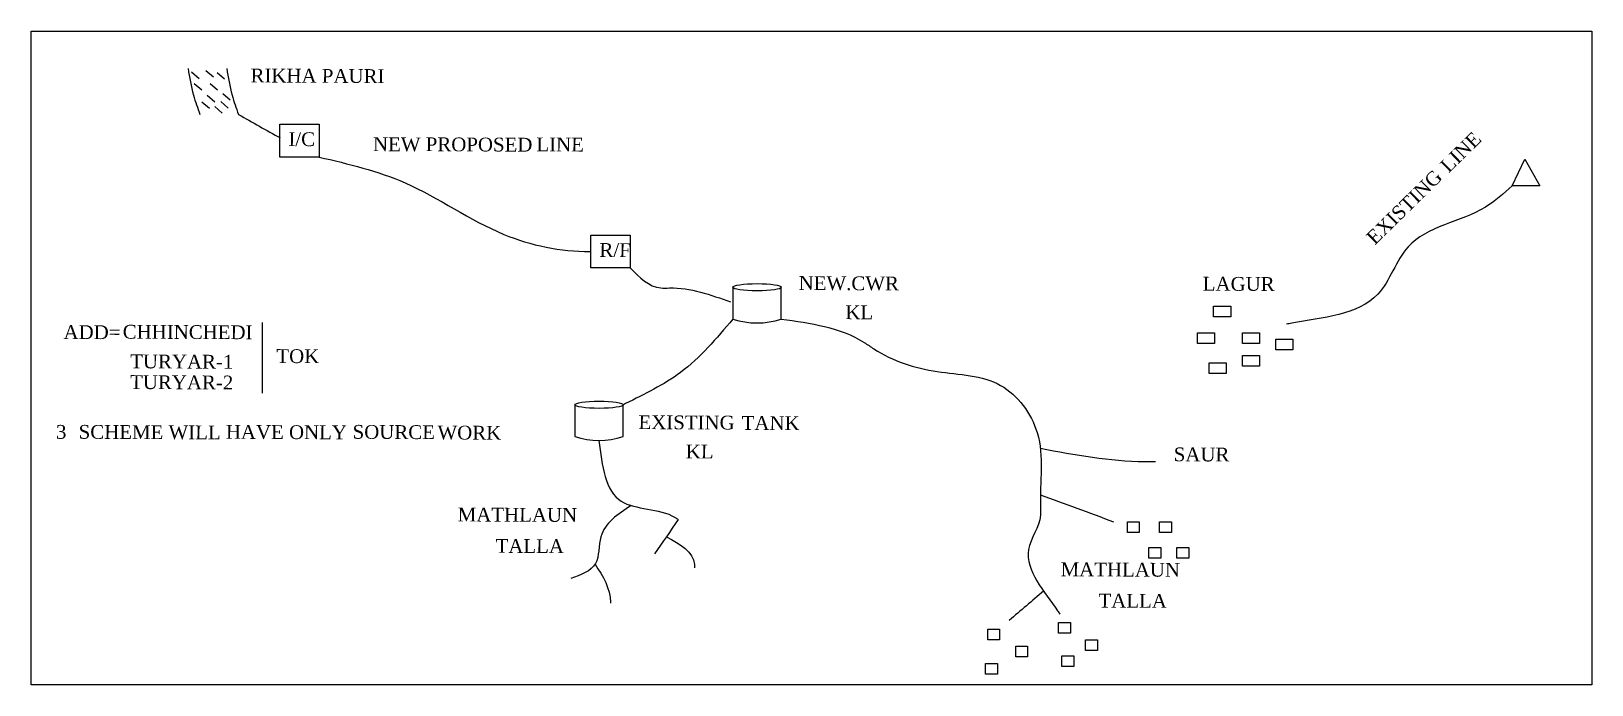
# Model space of a CAD drawing. Header units: millimetres. Extents: x 148 to 18736, y 86 to 7875.
import ezdxf

# ---------------------------------------------------------------- set-up
doc = ezdxf.new("R2010")
doc.units = ezdxf.units.MM
doc.layers.add('Layer1', color=1, linetype='Continuous')
doc.styles.add('style1', font='times.ttf')

# ---------------------------------------------------------------- blocks, each defined once
blk = doc.blocks.new('A$C608743F8')
at = {"layer": 'Layer1', "color": 5}
blk.add_line((537.7, 20.5), (537.7, 186.5), dxfattribs=at)
blk.add_lwpolyline([(281.4, 187.8), (281.4, 20.6, 0.160589), (537.9, 20.6)], format="xyb", dxfattribs=at)
blk.add_ellipse((410, 189.1), major_axis=(-128.9, 0), ratio=0.148882, dxfattribs=at)
blk = doc.blocks.new('A$C3D220867')
at = {"color": 0, "lineweight": 20, "char_height": 164.5, "width": 1753.06, "attachment_point": 1, "rotation": 359.7267, "line_spacing_factor": 0.9, "style": 'style1'}
for s, insert in [('NEW ', (15, 232)), ('PROPOSED', (643, 232)), ('LINE', (1961, 230))]:
    blk.add_mtext(s, dxfattribs=dict(at, insert=insert))
blk = doc.blocks.new('A$C1F046CAB')
for p, q in [((0, 0), (150, 317)), ((150, 317), (327, 0)), ((327, 0), (0, 0))]:
    blk.add_line(p, q)

msp = doc.modelspace()

# ---------------------------------------------------------------- linework, layer by layer
for p, q in [((2058, 7389), (2148, 7312)), ((2091, 7252), (2181, 7175)), ((2229, 7407), (2318, 7331)), ((2278, 7252), (2367, 7175)), ((2362, 7382), (2452, 7305)), ((2246, 7111), (2336, 7034)), ((2431, 7133), (2520, 7056)), ((2180, 7033), (2270, 6957)), ((2335, 6976), (2424, 6899)), ((2405, 7035), (2495, 6958))]:
    msp.add_line(p, q)
at = {"color": 1}
msp.add_line((2902, 3560), (2902, 4404), dxfattribs=at)
msp.add_lwpolyline([(148, 7875), (18736, 7875), (18736, 86), (148, 86)], close=True)
at = {"color": 5}
for points in [[(3110, 6375), (3110, 6767), (3577, 6767), (3577, 6375)], [(6815, 5053), (6815, 5446), (7282, 5446), (7282, 5053)]]:
    msp.add_lwpolyline(points, close=True, dxfattribs=at)
at = {"color": 1}
for points in [[(14230, 4600), (14435, 4600), (14435, 4473), (14230, 4473)], [(14038, 4281), (14243, 4281), (14243, 4153), (14038, 4153)], [(14575, 4281), (14780, 4281), (14780, 4153), (14575, 4153)], [(14972, 4204), (15177, 4204), (15177, 4076), (14972, 4076)], [(14179, 3923), (14383, 3923), (14383, 3795), (14179, 3795)], [(14575, 4012), (14780, 4012), (14780, 3884), (14575, 3884)], [(13205, 2030), (13346, 2030), (13346, 1902), (13205, 1902)], [(13589, 2030), (13730, 2030), (13730, 1902), (13589, 1902)], [(13461, 1723), (13602, 1723), (13602, 1595), (13461, 1595)], [(13794, 1723), (13935, 1723), (13935, 1595), (13794, 1595)], [(11541, 751), (11682, 751), (11682, 624), (11541, 624)], [(12386, 828), (12527, 828), (12527, 700), (12386, 700)], [(12706, 624), (12847, 624), (12847, 496), (12706, 496)], [(11874, 547), (12015, 547), (12015, 419), (11874, 419)], [(12425, 432), (12565, 432), (12565, 304), (12425, 304)], [(11516, 342), (11657, 342), (11657, 214), (11516, 214)]]:
    msp.add_lwpolyline(points, close=True, dxfattribs=at)
for points in [[(2017, 7431), (2081, 7112), (2158, 6883)], [(2477, 7431), (2541, 7112), (2617, 6883)]]:
    msp.add_spline(points, degree=3)
for points in [[(2617, 6883), (3115, 6602)], [(3577, 6375), (4601, 6068), (5778, 5454), (6802, 5249), (6815, 5249)], [(17789, 6033), (17468, 5777), (16547, 5304), (16188, 4741), (15164, 4396), (15100, 4383)], [(7282, 5053), (7647, 4815), (7750, 4815), (8479, 4648)], [(8505, 4444), (7881, 3808), (7228, 3437), (7202, 3424)], [(9082, 4444), (10069, 4166), (10185, 4089), (10940, 3820), (11695, 3654), (12130, 3091), (12169, 2209), (12169, 2107), (12028, 1698), (12373, 969), (12399, 930)], [(6911, 2998), (7177, 2273), (7817, 2081), (7855, 2056)], [(12168, 2905), (13410, 2746), (13538, 2746)], [(12168, 2350), (13039, 2030)], [(7293, 2223), (6933, 1851), (6869, 1531), (6575, 1352)], [(7855, 2056), (7573, 1647)], [(7714, 1851), (8047, 1519), (8047, 1480)], [(6865, 1524), (7049, 1071), (7049, 1058)], [(12206, 1203), (11797, 854)]]:
    msp.add_spline(points, degree=3, dxfattribs=at)

# ---------------------------------------------------------------- block references
msp.add_blockref('A$C3D220867', (4205, 6378))
msp.add_blockref('A$C1F046CAB', (17789, 6033), dxfattribs=at)
at = {"xscale": 2.25, "yscale": 2.25, "zscale": 2.25}
for p in [(7872, 4398), (5990, 2998)]:
    msp.add_blockref('A$C608743F8', p, dxfattribs=at)

# ---------------------------------------------------------------- texts
at = {"color": 0, "lineweight": 20, "attachment_point": 1, "line_spacing_factor": 0.9, "style": 'style1'}
for s, insert, char_height, width, rotation in [('RIKHA PAURI', (2761, 7429), 164.55, 1753.06, 359.7267), ('I/C', (3212, 6671), 164.5, 1368.79, 359.7267), ('LINE ', (16915, 6295), 164.5, 1753.06, 44.4781), ('EXISTING ', (16036, 5437), 164.5, 1753.06, 44.4781), ('R/F', (6917, 5350), 164.5, 1368.79, 359.7267), ('NEW.CWR', (9290, 4956), 164.5, 1753.06, 359.7267), ('LAGUR', (14103, 4948), 164.5, 1753.06, 359.7267), ('KL', (9846, 4608), 164.5, 1753.06, 359.7267), ('\\pt1645.45614;ADD=  ', (534, 4372), 164.55, 1753.06, 359.7267), ('CHHINCHEDI', (1239, 4376), 164.5, 1753.06, 359.7267), ('TURYAR-1\\PTURYAR-2', (1328, 4023), 164.5, 1753.06, 359.7267), ('TOK', (3069, 4086), 164.5, 1753.06, 359.7267), ('3', (444, 3183), 165, 1753.06, 359.7267), ('SCHEME WILL', (714, 3183), 164.55, 1753.06, 359.7267), ('HAVE ONLY', (2467, 3183), 164.5, 1753.06, 359.7267), ('SOURCE ', (3977, 3183), 164.5, 1753.06, 359.7267), ('WORK ', (4988, 3175), 164.5, 1753.06, 359.7267), ('EXISTING ', (7382, 3298), 164.5, 1753.06, 359.7267), ('TANK', (8611, 3289), 164.5, 1753.06, 359.7267), ('KL', (7945, 2949), 164.5, 1753.06, 359.7267), ('SAUR', (13757, 2915), 164.5, 1753.06, 359.7267), ('MATHLAUN', (5229, 2198), 164.5, 1753.06, 359.7267), ('TALLA', (5680, 1824), 164.5, 1753.06, 359.7267), ('MATHLAUN', (12410, 1545), 164.5, 1753.06, 359.7267), ('TALLA', (12861, 1172), 164.5, 1753.06, 359.7267)]:
    msp.add_mtext(s, dxfattribs=dict(at, insert=insert, char_height=char_height, width=width, rotation=rotation))

doc.saveas('drawing.dxf')
